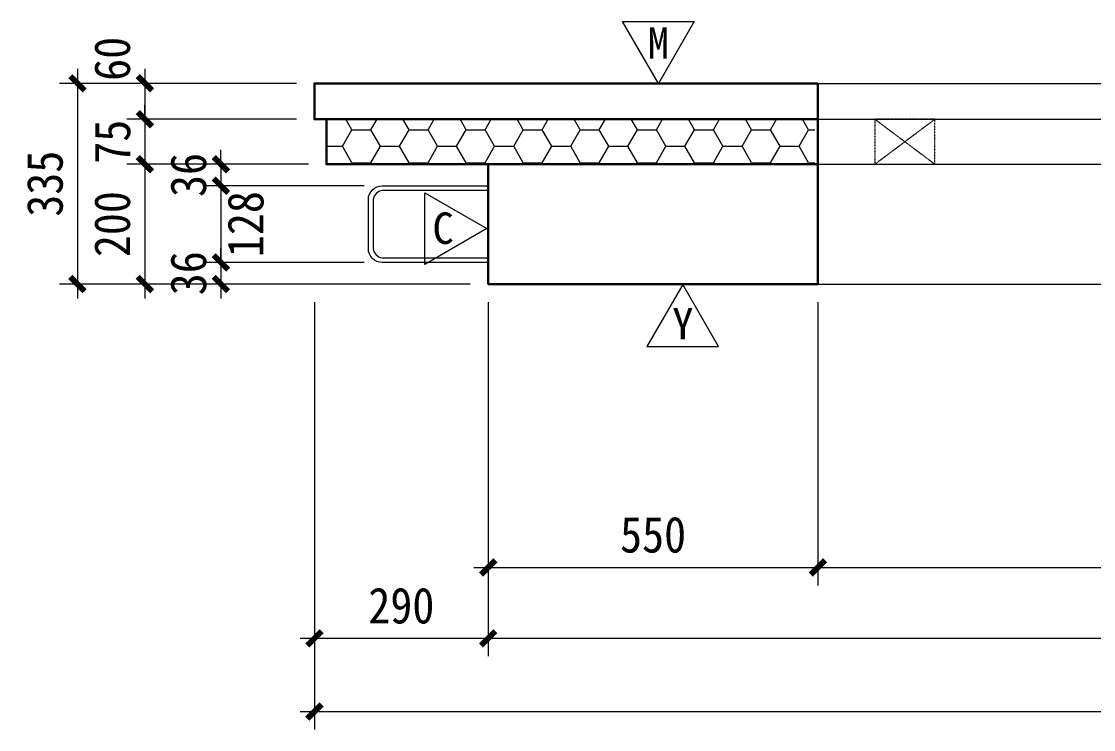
# Model space of a CAD drawing. Header units: millimetres. Extents: x 0 to 12600, y 0 to 8910.
# Drawn here: x 2937 to 4725, y 1773 to 2955 of the extents above; entities that cross this region are included whole.
import ezdxf

# ---------------------------------------------------------------- set-up
doc = ezdxf.new("R2010")
doc.units = ezdxf.units.MM
doc.linetypes.add('DASH', pattern=[0.35, 0.25, -0.1])
for name, color, linetype, lineweight in [('YG-标注', 151, 'Continuous', 15), ('YZ-符号', 96, 'Continuous', 9), ('图层3', 7, 'DASH', 15), ('填充', 7, 'Continuous', 5), ('轮廓线', 2, 'Continuous', 13), ('轮廓线0.15', 91, 'Continuous', 15)]:
    doc.layers.add(name, color=color, linetype=linetype, lineweight=lineweight)
doc.layers.add('暗柱钢筋', color=7, linetype='Continuous')
doc.styles.add('YZ-样式 2', font='simhei.ttf', dxfattribs={"width": 0.9})
doc.styles.add('图签-黑体', font='simhei.ttf')
doc.dimstyles.new('YZ-30', dxfattribs={"dimscale": 30, "dimtxt": 2, "dimasz": 0.8, "dimexe": 1, "dimexo": 1, "dimgap": 0.8, "dimtad": 1, "dimdec": 0, "dimzin": 1, "dimdsep": 46, "dimtxsty": 'YZ-样式 2', "dimblk": 'ARCHTICK', "dimcen": 250, "dimdle": 0.8, "dimclrd": 151, "dimclre": 151, "dimclrt": 7, "dimazin": 0, "dimtfac": 1, "dimtdec": 0, "dimtix": 1, "dimtmove": 2, "dimatfit": 2, "dimldrblk": 'ARCHTICK', "dimfxl": 1, "dimlwd": 9, "dimlwe": 9, "dimarcsym": 0})

# ---------------------------------------------------------------- blocks, each defined once
blk = doc.blocks.new('dfs gvzdsf vxc')
at = {"layer": '图层3', "color": 4, "linetype": 'DASH', "lineweight": 13, "ltscale": 0.1}
for p, q in [((26447.1, 8274), (26547.1, 8349)), ((26547.1, 8274), (26447.1, 8349))]:
    blk.add_line(p, q, dxfattribs=at)
blk.add_lwpolyline([(26547.1, 8274), (26547.1, 8349), (26447.1, 8349), (26447.1, 8274)], close=True, dxfattribs=at)
blk = doc.blocks.new('*U273')
at = {"layer": 'YG-标注'}
blk.add_blockref('dfs gvzdsf vxc', (-26497.1, -8311.5), dxfattribs=at)
blk = doc.blocks.new('*U274')
at = {"layer": 'YG-标注', "color": 0, "linetype": 'ByBlock', "lineweight": -2}
for p in [(0, 0), (500, 0), (1000, 0), (1500, 0)]:
    blk.add_blockref('*U273', p, dxfattribs=at)
blk = doc.blocks.new('_ArchTick')
at = {"color": 0, "linetype": 'ByBlock', "const_width": 0.4}
blk.add_lwpolyline([(-0.5, -0.5), (0.5, 0.5)], dxfattribs=at)
blk = doc.blocks.new('*D392')
at = {"layer": 'Defpoints', "color": 0, "transparency": 16777216}
for p in [(3425.5, 2517), (7150.5, 2517), (7150.5, 1803.4)]:
    blk.add_point(p, dxfattribs=at)
at = {"layer": 'YG-标注', "color": 151, "lineweight": 9, "transparency": 16777216}
for p, q in [((3425.5, 2487), (3425.5, 1773.4)), ((7150.5, 2487), (7150.5, 1773.4)), ((3401.5, 1803.4), (7174.5, 1803.4))]:
    blk.add_line(p, q, dxfattribs=at)
at = {"layer": 'YG-标注', "color": 151, "lineweight": 9, "transparency": 16777216, "xscale": 24, "yscale": 24, "zscale": 24, "rotation": 180}
blk.add_blockref('_ArchTick', (3425.5, 1803.4), dxfattribs=at)
at = {"layer": 'YG-标注', "color": 151, "lineweight": 9, "transparency": 16777216, "xscale": 24, "yscale": 24, "zscale": 24}
blk.add_blockref('_ArchTick', (7150.5, 1803.4), dxfattribs=at)
at = {"layer": 'YG-标注', "color": 7, "transparency": 16777216, "insert": (5288, 1857.4), "char_height": 60, "attachment_point": 5, "style": 'YZ-样式 2'}
blk.add_mtext('3725', dxfattribs=at)
blk = doc.blocks.new('*D393')
at = {"layer": 'Defpoints', "color": 0, "transparency": 16777216}
for p in [(3425.5, 2517), (3715.5, 2517), (3715.5, 1925.7)]:
    blk.add_point(p, dxfattribs=at)
at = {"layer": 'YG-标注', "color": 151, "lineweight": 9, "transparency": 16777216}
for p, q in [((3425.5, 2487), (3425.5, 1895.7)), ((3715.5, 2487), (3715.5, 1895.7)), ((3401.5, 1925.7), (3739.5, 1925.7))]:
    blk.add_line(p, q, dxfattribs=at)
at = {"layer": 'YG-标注', "color": 151, "lineweight": 9, "transparency": 16777216, "xscale": 24, "yscale": 24, "zscale": 24, "rotation": 180}
blk.add_blockref('_ArchTick', (3425.5, 1925.7), dxfattribs=at)
at = {"layer": 'YG-标注', "color": 151, "lineweight": 9, "transparency": 16777216, "xscale": 24, "yscale": 24, "zscale": 24}
blk.add_blockref('_ArchTick', (3715.5, 1925.7), dxfattribs=at)
at = {"layer": 'YG-标注', "color": 7, "transparency": 16777216, "insert": (3570.5, 1980), "char_height": 60, "attachment_point": 5, "style": 'YZ-样式 2'}
blk.add_mtext('290', dxfattribs=at)
blk = doc.blocks.new('*D394')
at = {"layer": 'Defpoints', "color": 0, "transparency": 16777216}
for p in [(3715.5, 2517), (7015.5, 2517), (7015.5, 1925.7)]:
    blk.add_point(p, dxfattribs=at)
at = {"layer": 'YG-标注', "color": 151, "lineweight": 9, "transparency": 16777216}
for p, q in [((3715.5, 2487), (3715.5, 1895.7)), ((7015.5, 2487), (7015.5, 1895.7)), ((3691.5, 1925.7), (7039.5, 1925.7))]:
    blk.add_line(p, q, dxfattribs=at)
at = {"layer": 'YG-标注', "color": 151, "lineweight": 9, "transparency": 16777216, "xscale": 24, "yscale": 24, "zscale": 24, "rotation": 180}
blk.add_blockref('_ArchTick', (3715.5, 1925.7), dxfattribs=at)
at = {"layer": 'YG-标注', "color": 151, "lineweight": 9, "transparency": 16777216, "xscale": 24, "yscale": 24, "zscale": 24}
blk.add_blockref('_ArchTick', (7015.5, 1925.7), dxfattribs=at)
at = {"layer": 'YG-标注', "color": 7, "transparency": 16777216, "insert": (5365.5, 1980), "char_height": 60, "attachment_point": 5, "style": 'YZ-样式 2'}
blk.add_mtext('3300', dxfattribs=at)
blk = doc.blocks.new('*D397')
at = {"layer": 'Defpoints', "color": 0, "transparency": 16777216}
for p in [(3715.5, 2517), (4265.5, 2517), (4265.5, 2044)]:
    blk.add_point(p, dxfattribs=at)
at = {"layer": 'YG-标注', "color": 151, "lineweight": 9, "transparency": 16777216}
for p, q in [((3715.5, 2487), (3715.5, 2014)), ((4265.5, 2487), (4265.5, 2014)), ((3691.5, 2044), (4289.5, 2044))]:
    blk.add_line(p, q, dxfattribs=at)
at = {"layer": 'YG-标注', "color": 151, "lineweight": 9, "transparency": 16777216, "xscale": 24, "yscale": 24, "zscale": 24, "rotation": 180}
blk.add_blockref('_ArchTick', (3715.5, 2044), dxfattribs=at)
at = {"layer": 'YG-标注', "color": 151, "lineweight": 9, "transparency": 16777216, "xscale": 24, "yscale": 24, "zscale": 24}
blk.add_blockref('_ArchTick', (4265.5, 2044), dxfattribs=at)
at = {"layer": 'YG-标注', "color": 7, "transparency": 16777216, "insert": (3990.5, 2098.4), "char_height": 60, "attachment_point": 5, "style": 'YZ-样式 2'}
blk.add_mtext('550', dxfattribs=at)
blk = doc.blocks.new('*D398')
at = {"layer": 'Defpoints', "color": 0, "transparency": 16777216}
for p in [(4265.5, 2517), (6065.5, 2517), (6065.5, 2044)]:
    blk.add_point(p, dxfattribs=at)
at = {"layer": 'YG-标注', "color": 151, "lineweight": 9, "transparency": 16777216}
for p, q in [((4265.5, 2487), (4265.5, 2014)), ((6065.5, 2487), (6065.5, 2014)), ((4241.5, 2044), (6089.5, 2044))]:
    blk.add_line(p, q, dxfattribs=at)
at = {"layer": 'YG-标注', "color": 151, "lineweight": 9, "transparency": 16777216, "xscale": 24, "yscale": 24, "zscale": 24, "rotation": 180}
blk.add_blockref('_ArchTick', (4265.5, 2044), dxfattribs=at)
at = {"layer": 'YG-标注', "color": 151, "lineweight": 9, "transparency": 16777216, "xscale": 24, "yscale": 24, "zscale": 24}
blk.add_blockref('_ArchTick', (6065.5, 2044), dxfattribs=at)
at = {"layer": 'YG-标注', "color": 7, "transparency": 16777216, "insert": (5165.5, 2098.4), "char_height": 60, "attachment_point": 5, "style": 'YZ-样式 2'}
blk.add_mtext('1800', dxfattribs=at)
blk = doc.blocks.new('*D400')
at = {"layer": 'Defpoints', "color": 0, "transparency": 16777216}
for p in [(3425.5, 2852), (3030, 2517), (3715.5, 2517)]:
    blk.add_point(p, dxfattribs=at)
at = {"layer": 'YG-标注', "color": 151, "lineweight": 9, "transparency": 16777216}
for p, q in [((3030, 2876), (3030, 2493)), ((3395.5, 2852), (3000, 2852)), ((3685.5, 2517), (3000, 2517))]:
    blk.add_line(p, q, dxfattribs=at)
at = {"layer": 'YG-标注', "color": 151, "lineweight": 9, "transparency": 16777216, "xscale": 24, "yscale": 24, "zscale": 24}
for p, rotation in [((3030, 2852), 90), ((3030, 2517), 270)]:
    blk.add_blockref('_ArchTick', p, dxfattribs=dict(at, rotation=rotation))
at = {"layer": 'YG-标注', "color": 7, "transparency": 16777216, "insert": (2976, 2684.5), "char_height": 60, "attachment_point": 5, "rotation": 90, "style": 'YZ-样式 2'}
blk.add_mtext('335', dxfattribs=at)
blk = doc.blocks.new('*D401')
at = {"layer": 'Defpoints', "color": 0, "transparency": 16777216}
for p in [(3425.5, 2852), (3142.7, 2792), (3425.5, 2792)]:
    blk.add_point(p, dxfattribs=at)
at = {"layer": 'YG-标注', "color": 151, "lineweight": 9, "transparency": 16777216}
for p, q in [((3142.7, 2876), (3142.7, 2768)), ((3395.5, 2852), (3112.7, 2852)), ((3395.5, 2792), (3112.7, 2792))]:
    blk.add_line(p, q, dxfattribs=at)
at = {"layer": 'YG-标注', "color": 151, "lineweight": 9, "transparency": 16777216, "xscale": 24, "yscale": 24, "zscale": 24}
for p, rotation in [((3142.7, 2852), 90), ((3142.7, 2792), 270)]:
    blk.add_blockref('_ArchTick', p, dxfattribs=dict(at, rotation=rotation))
at = {"layer": 'YG-标注', "color": 7, "transparency": 16777216, "insert": (3088.3, 2892.9), "char_height": 60, "attachment_point": 5, "rotation": 90, "style": 'YZ-样式 2'}
blk.add_mtext('60', dxfattribs=at)
blk = doc.blocks.new('*D402')
at = {"layer": 'Defpoints', "color": 0, "transparency": 16777216}
for p in [(3425.5, 2792), (3142.7, 2717), (3445.5, 2717)]:
    blk.add_point(p, dxfattribs=at)
at = {"layer": 'YG-标注', "color": 151, "lineweight": 9, "transparency": 16777216}
for p, q in [((3142.7, 2792), (3142.7, 2816)), ((3395.5, 2792), (3112.7, 2792)), ((3142.7, 2792), (3142.7, 2717)), ((3415.5, 2717), (3112.7, 2717)), ((3142.7, 2717), (3142.7, 2693))]:
    blk.add_line(p, q, dxfattribs=at)
at = {"layer": 'YG-标注', "color": 151, "lineweight": 9, "transparency": 16777216, "xscale": 24, "yscale": 24, "zscale": 24}
for p, rotation in [((3142.7, 2792), 270), ((3142.7, 2717), 90)]:
    blk.add_blockref('_ArchTick', p, dxfattribs=dict(at, rotation=rotation))
at = {"layer": 'YG-标注', "color": 7, "transparency": 16777216, "insert": (3088.7, 2754.5), "char_height": 60, "attachment_point": 5, "rotation": 90, "style": 'YZ-样式 2'}
blk.add_mtext('75', dxfattribs=at)
blk = doc.blocks.new('*D403')
at = {"layer": 'Defpoints', "color": 0, "transparency": 16777216}
for p in [(3445.5, 2717), (3142.7, 2517), (3715.5, 2517)]:
    blk.add_point(p, dxfattribs=at)
at = {"layer": 'YG-标注', "color": 151, "lineweight": 9, "transparency": 16777216}
for p, q in [((3142.7, 2741), (3142.7, 2493)), ((3415.5, 2717), (3112.7, 2717)), ((3685.5, 2517), (3112.7, 2517))]:
    blk.add_line(p, q, dxfattribs=at)
at = {"layer": 'YG-标注', "color": 151, "lineweight": 9, "transparency": 16777216, "xscale": 24, "yscale": 24, "zscale": 24}
for p, rotation in [((3142.7, 2717), 90), ((3142.7, 2517), 270)]:
    blk.add_blockref('_ArchTick', p, dxfattribs=dict(at, rotation=rotation))
at = {"layer": 'YG-标注', "color": 7, "transparency": 16777216, "insert": (3088.3, 2617), "char_height": 60, "attachment_point": 5, "rotation": 90, "style": 'YZ-样式 2'}
blk.add_mtext('200', dxfattribs=at)
blk = doc.blocks.new('*D404')
at = {"layer": 'Defpoints', "color": 0, "transparency": 16777216}
for p in [(3445.5, 2717), (3269.4, 2681), (3538.5, 2681)]:
    blk.add_point(p, dxfattribs=at)
at = {"layer": 'YG-标注', "color": 151, "lineweight": 9, "transparency": 16777216}
for p, q in [((3269.4, 2717), (3269.4, 2741)), ((3415.5, 2717), (3239.4, 2717)), ((3269.4, 2717), (3269.4, 2681)), ((3508.5, 2681), (3239.4, 2681)), ((3269.4, 2681), (3269.4, 2657))]:
    blk.add_line(p, q, dxfattribs=at)
at = {"layer": 'YG-标注', "color": 151, "lineweight": 9, "transparency": 16777216, "xscale": 24, "yscale": 24, "zscale": 24}
for p, rotation in [((3269.4, 2717), 270), ((3269.4, 2681), 90)]:
    blk.add_blockref('_ArchTick', p, dxfattribs=dict(at, rotation=rotation))
at = {"layer": 'YG-标注', "color": 7, "transparency": 16777216, "insert": (3215.4, 2699), "char_height": 60, "attachment_point": 5, "rotation": 90, "style": 'YZ-样式 2'}
blk.add_mtext('36', dxfattribs=at)
blk = doc.blocks.new('*D405')
at = {"layer": 'Defpoints', "color": 0, "transparency": 16777216}
for p in [(3538.5, 2681), (3269.4, 2553), (3538.5, 2553)]:
    blk.add_point(p, dxfattribs=at)
at = {"layer": 'YG-标注', "color": 151, "lineweight": 9, "transparency": 16777216}
for p, q in [((3269.4, 2705), (3269.4, 2529)), ((3508.5, 2681), (3239.4, 2681)), ((3508.5, 2553), (3239.4, 2553))]:
    blk.add_line(p, q, dxfattribs=at)
at = {"layer": 'YG-标注', "color": 151, "lineweight": 9, "transparency": 16777216, "xscale": 24, "yscale": 24, "zscale": 24}
for p, rotation in [((3269.4, 2681), 90), ((3269.4, 2553), 270)]:
    blk.add_blockref('_ArchTick', p, dxfattribs=dict(at, rotation=rotation))
at = {"layer": 'YG-标注', "color": 7, "transparency": 16777216, "insert": (3310.8, 2617), "char_height": 60, "attachment_point": 5, "rotation": 90, "style": 'YZ-样式 2'}
blk.add_mtext('128', dxfattribs=at)
blk = doc.blocks.new('*D406')
at = {"layer": 'Defpoints', "color": 0, "transparency": 16777216}
for p in [(3538.5, 2553), (3269.4, 2517), (3715.5, 2517)]:
    blk.add_point(p, dxfattribs=at)
at = {"layer": 'YG-标注', "color": 151, "lineweight": 9, "transparency": 16777216}
for p, q in [((3269.4, 2553), (3269.4, 2577)), ((3508.5, 2553), (3239.4, 2553)), ((3269.4, 2553), (3269.4, 2517)), ((3685.5, 2517), (3239.4, 2517)), ((3269.4, 2517), (3269.4, 2493))]:
    blk.add_line(p, q, dxfattribs=at)
at = {"layer": 'YG-标注', "color": 151, "lineweight": 9, "transparency": 16777216, "xscale": 24, "yscale": 24, "zscale": 24}
for p, rotation in [((3269.4, 2553), 270), ((3269.4, 2517), 90)]:
    blk.add_blockref('_ArchTick', p, dxfattribs=dict(at, rotation=rotation))
at = {"layer": 'YG-标注', "color": 7, "transparency": 16777216, "insert": (3215.4, 2535), "char_height": 60, "attachment_point": 5, "rotation": 90, "style": 'YZ-样式 2'}
blk.add_mtext('36', dxfattribs=at)

msp = doc.modelspace()

# ---------------------------------------------------------------- hatches: boundary and pattern name
at = {"layer": '填充', "lineweight": 9}
h = msp.add_hatch(dxfattribs=at)
h.set_pattern_fill('HONEY', color=43, scale=10)
h.set_pattern_definition([(0, (-22086.616, -5556.973), (47.625, 27.496306), [31.75, -63.5]), (120, (-22086.616, -5556.973), (-47.625, 27.496307), [31.75, -63.5]), (60, (-22086.616, -5556.973), (1e-07, 54.992613), [-63.5, 31.75])])
h.paths.add_polyline_path([(3445.5, 2792), (3445.5, 2717), (4260.5, 2717), (4260.5, 2792)])

# ---------------------------------------------------------------- linework, layer by layer
at = {"layer": 'YZ-符号', "color": 1, "lineweight": 15}
for points in [[(3999.3, 2851.9), (3939.6, 2955.3), (4058.9, 2955.3)], [(3609.5, 2669.2), (3712.9, 2609.5), (3609.5, 2549.8)], [(4040, 2516.4), (3980.3, 2413), (4099.7, 2413)]]:
    msp.add_lwpolyline(points, close=True, dxfattribs=at)
at = {"layer": '暗柱钢筋', "color": 1, "lineweight": 9, "ltscale": 100}
for points in [[(3715.5, 2553), (3538.5, 2553, -0.414214), (3515.5, 2576), (3515.5, 2658, -0.414214), (3538.5, 2681), (3715.5, 2681)], [(3715.5, 2673), (3538.5, 2673, 0.351588), (3523.5, 2658), (3523.5, 2576, 0.351588), (3538.5, 2561), (3715.5, 2561)]]:
    msp.add_lwpolyline(points, format="xyb", dxfattribs=at)
at = {"layer": '轮廓线', "lineweight": 30}
for p, q in [((4265.5, 2852), (4265.5, 2717.6)), ((4265.5, 2717), (4265.5, 2517))]:
    msp.add_line(p, q, dxfattribs=at)
for points in [[(4265.5, 2852), (3425.5, 2852), (3425.5, 2792), (4265.5, 2792)], [(3445.5, 2792), (3445.5, 2717), (4265.5, 2717)], [(4265.5, 2517), (3715.5, 2517), (3715.5, 2717), (4265.5, 2717)]]:
    msp.add_lwpolyline(points, dxfattribs=at)
at = {"layer": '轮廓线0.15', "color": 3, "lineweight": 15}
for p, q in [((4265.5, 2852), (6065.5, 2852)), ((4265.5, 2792), (6065.5, 2792)), ((4265.5, 2717), (6065.5, 2717)), ((4265.5, 2517), (6065.5, 2517))]:
    msp.add_line(p, q, dxfattribs=at)

# ---------------------------------------------------------------- block references
at = {"layer": 'YG-标注', "color": 3}
msp.add_blockref('*U274', (4410.5, 2754.5), dxfattribs=at)

# ---------------------------------------------------------------- texts
at = {"layer": 'YZ-符号', "color": 1, "lineweight": 15, "style": '图签-黑体'}
for s, p in [('M', (3981.5, 2893.2)), ('C', (3622.3, 2584)), ('Y', (4022.3, 2424.7))]:
    msp.add_text(s, height=52.5, dxfattribs=at).set_placement(p)

# ---------------------------------------------------------------- dimensions: what is measured, and where the dimension line sits
at = {"layer": 'YG-标注', "color": 3}
for base, p1, p2, picture, middle in [((3142.7, 2792), (3425.5, 2852), (3425.5, 2792), '*D401', (3088.3, 2892.9)), ((3269.4, 2553), (3538.5, 2681), (3538.5, 2553), '*D405', (3310.8, 2617))]:
    dim = msp.add_linear_dim(base=base, p1=p1, p2=p2, angle=90, dimstyle='YZ-30', override={"dimfxl": 20}, dxfattribs=at)
    dim.commit()
    dim.dimension.update_dxf_attribs({"geometry": picture, "text_midpoint": middle, "dimtype": 160})
for base, p1, p2, picture, middle in [((3030, 2517), (3425.5, 2852), (3715.5, 2517), '*D400', (2976, 2684.5)), ((3142.7, 2717), (3425.5, 2792), (3445.5, 2717), '*D402', (3088.7, 2754.5)), ((3142.7, 2517), (3445.5, 2717), (3715.5, 2517), '*D403', (3088.3, 2617)), ((3269.4, 2681), (3445.5, 2717), (3538.5, 2681), '*D404', (3215.4, 2699)), ((3269.4, 2517), (3538.5, 2553), (3715.5, 2517), '*D406', (3215.4, 2535))]:
    dim = msp.add_linear_dim(base=base, p1=p1, p2=p2, angle=90, dimstyle='YZ-30', override={"dimfxl": 20}, dxfattribs=at)
    dim.commit()
    dim.dimension.update_dxf_attribs({"geometry": picture, "text_midpoint": middle})
for base, p1, p2, picture, middle in [((7150.5, 1803.4), (3425.5, 2517), (7150.5, 2517), '*D392', (5288, 1857.4)), ((3715.5, 1925.7), (3425.5, 2517), (3715.5, 2517), '*D393', (3570.5, 1980)), ((7015.5, 1925.7), (3715.5, 2517), (7015.5, 2517), '*D394', (5365.5, 1980)), ((4265.5, 2044), (3715.5, 2517), (4265.5, 2517), '*D397', (3990.5, 2098.4)), ((6065.5, 2044), (4265.5, 2517), (6065.5, 2517), '*D398', (5165.5, 2098.4))]:
    dim = msp.add_linear_dim(base=base, p1=p1, p2=p2, dimstyle='YZ-30', override={"dimfxl": 20}, dxfattribs=at)
    dim.commit()
    dim.dimension.update_dxf_attribs({"geometry": picture, "text_midpoint": middle})

doc.saveas('drawing.dxf')
